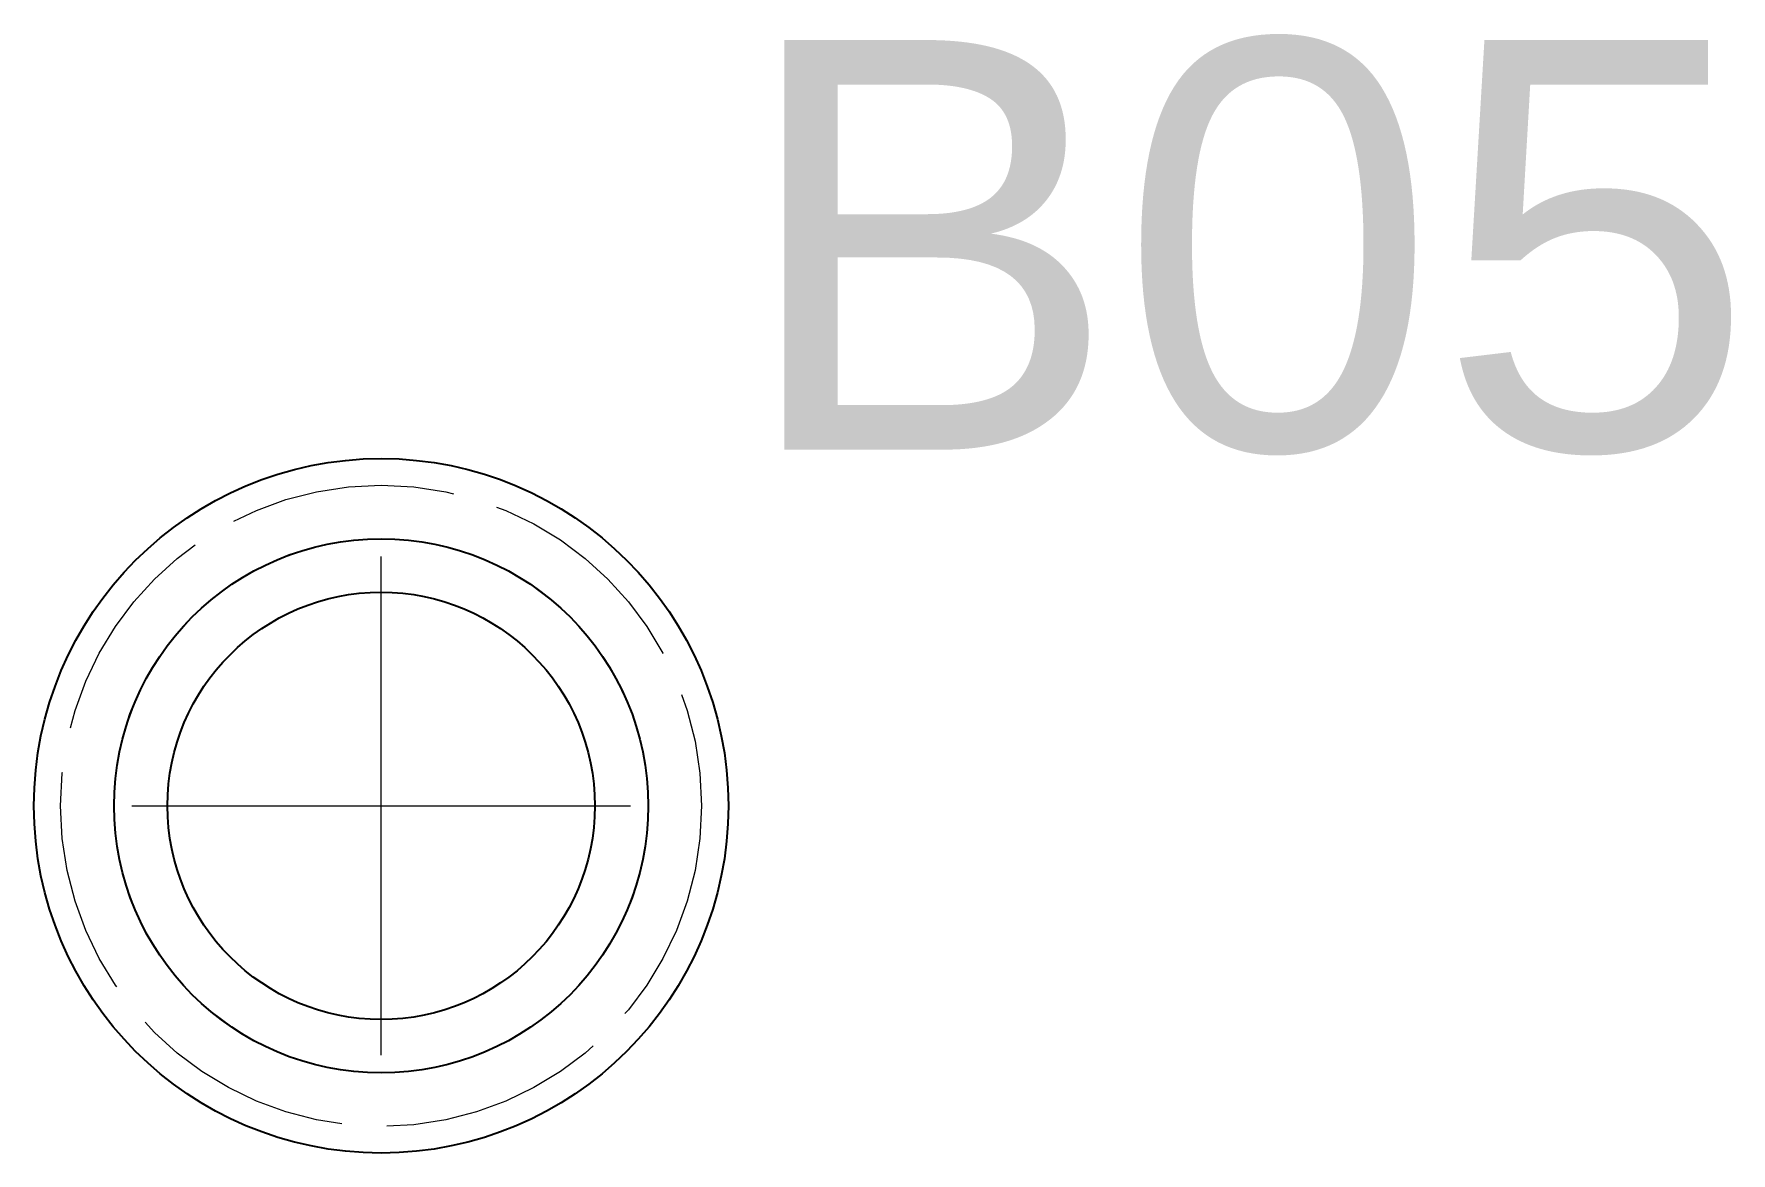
# Model space of a CAD drawing. Header units: millimetres. Extents: x 7 to 422, y 36 to 182.
# Drawn here: x 91.03 to 97.39, y 50.03 to 54.22 of the extents above; entities that cross this region are included whole.
import ezdxf

# ---------------------------------------------------------------- set-up
doc = ezdxf.new("R2010")
doc.units = ezdxf.units.MM
doc.header["$LTSCALE"] = 0.666667
doc.linetypes.add('DASHED', pattern=[1.524, 1.27, -0.254])
for name, color, linetype, lineweight in [('ANNOTATIONS', 7, 'CONTINUOUS', 18), ('HIDDEN', 7, 'DASHED', 13), ('VISIBLE', 7, 'CONTINUOUS', 25)]:
    doc.layers.add(name, color=color, linetype=linetype, lineweight=lineweight)
doc.styles.add('CJK', font='Arial Unicode.ttf')

msp = doc.modelspace()

# ---------------------------------------------------------------- linework, layer by layer
at = {"layer": 'ANNOTATIONS'}
for p, q in [((92.33333, 50.4), (92.33333, 52.26667)), ((91.4, 51.33333), (93.26667, 51.33333))]:
    msp.add_line(p, q, dxfattribs=at)
at = {"layer": 'HIDDEN'}
for radius in [1.2, 1]:
    msp.add_circle((92.33333, 51.33333), radius, dxfattribs=at)
at = {"layer": 'VISIBLE'}
for radius in [1.3, 1, 0.8]:
    msp.add_circle((92.33333, 51.33333), radius, dxfattribs=at)

# ---------------------------------------------------------------- texts
at = {"layer": 'ANNOTATIONS', "style": 'CJK'}
msp.add_text('B05', height=1.533333, dxfattribs=at).set_placement((93.66667, 52.66667))

doc.saveas('drawing.dxf')
